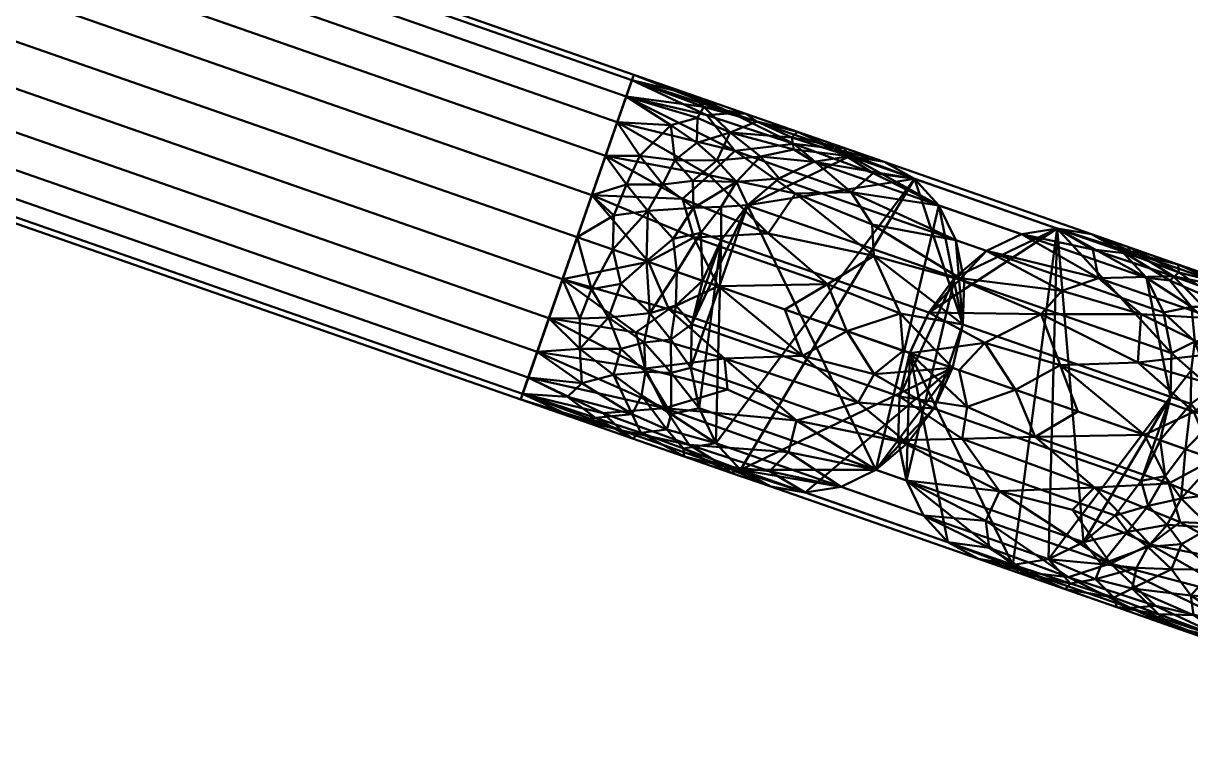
# Model space of a CAD drawing. Header units: inches. Extents: x -1654 to 1344, y -1538 to 36.
# Drawn here: x -584.47 to -543.72, y -397.97 to -372.7 of the extents above; entities that cross this region are included whole.
import ezdxf

# ---------------------------------------------------------------- set-up
doc = ezdxf.new("R2010")
doc.units = ezdxf.units.IN
doc.header["$MEASUREMENT"] = 0
doc.linetypes.add('Center', pattern=[1.25, 0.25, -0.1875, 0.625, -0.1875])
for name, color, linetype, lineweight in [('M-HVAC-DUCT', 1, 'Center', 30), ('M-HVAC-DUCT-RA', 1, 'Continuous', 50), ('M-HVAC-DUCT-SA', 1, 'Continuous', 50)]:
    doc.layers.add(name, color=color, linetype=linetype, lineweight=lineweight)

# ---------------------------------------------------------------- blocks, each defined once
blk = doc.blocks.new('Round Elbow - 1 D-911224-_3D_')
at = {"layer": 'M-HVAC-DUCT', "color": 8, "linetype": 'Continuous', "lineweight": 50}
mesh = blk.add_polyface(dxfattribs=at)
corners = [(-1.026, 8.179), (-1.972, 7.261), (-3.095, 6.572), (-4.342, 6.145), (-5.652, 6), (-5.652, 5.796, 1.553), (-5.652, 5.196, 3), (-5.652, 4.243, 4.243), (-5.652, 3, 5.196), (-5.652, 1.553, 5.796), (-5.652, 0, 6), (-3.55, 0.186, 6), (-1.513, 0.736, 6), (0.396, 1.635, 6), (2.118, 2.855, 6), (3.6, 4.357, 6), (2.402, 5.346, 5.796), (1.287, 6.268, 5.196), (0.329, 7.059, 4.243), (-0.406, 7.667, 3), (-0.869, 8.048, 1.553), (-1.812, 3.848, 5.202), (-1.852, 5.837, 3.653), (-3.694, 5.847, 2.296), (-2.972, 2.091, 5.744), (0.281, 3.623, 5.744), (-2.39, 6.682, 1.675), (-3.826, 3.855, 4.76), (-0.515, 5.42, 4.76), (-4.285, 4.89, 3.653), (-2.881, 4.881, 4.121), (-1.392, 7.148, 2.296), (-1.001, 6.696, 3.397), (-1.611, 7.421, 1.127), (-2.93, 5.647, 3.179), (-2.235, 6.298, 2.711), (-3.677, 6.238, 1.043), (-4.584, 5.888, 1.555), (-4.636, 5.46, 2.654), (-1.71, 5.031, 4.478), (-1.314, 2.79, 5.717), (-4.139, 2.786, 5.377), (-0.489, 4.365, 5.315)]
mesh.append_faces([[corners[k] for k in face] for face in [(16, 14, 15)]], dxfattribs={"vtx0": -1, "color": 8})
mesh.append_faces([[corners[k] for k in face] for face in [(5, 37, 4), (17, 25, 16), (18, 28, 17), (0, 33, 20), (9, 41, 8)]], dxfattribs={"vtx0": -1, "vtx1": -1, "color": 8})
mesh.append_faces([[corners[k] for k in face] for face in [(39, 28, 22), (25, 40, 13), (27, 8, 41), (31, 35, 32), (30, 29, 27), (38, 37, 5), (14, 16, 25), (27, 29, 7), (32, 28, 18), (33, 31, 20), (40, 25, 42), (9, 11, 24), (42, 17, 28), (35, 23, 34), (28, 39, 42), (32, 19, 31), (2, 36, 26), (34, 29, 30), (21, 27, 41), (33, 26, 31), (39, 22, 30), (37, 23, 36), (21, 30, 27), (9, 24, 41), (34, 30, 22), (37, 38, 23), (31, 26, 35), (28, 32, 22), (26, 33, 1), (35, 34, 22), (29, 34, 23), (35, 22, 32), (23, 35, 26), (26, 36, 23), (3, 37, 36), (6, 29, 38), (29, 23, 38), (30, 21, 39), (42, 39, 21), (21, 24, 40), (12, 40, 24), (21, 41, 24), (40, 42, 21), (17, 42, 25)]], dxfattribs={"vtx0": -1, "vtx1": -1, "vtx2": -1, "color": 8})
mesh.append_faces([[corners[k] for k in face] for face in [(24, 11, 12), (26, 1, 2), (29, 6, 7), (38, 5, 6)]], dxfattribs={"vtx0": -1, "vtx2": -1, "color": 8})
mesh.append_faces([[corners[k] for k in face] for face in [(2, 3, 36), (7, 8, 27), (12, 13, 40), (19, 20, 31), (0, 1, 33), (13, 14, 25), (18, 19, 32), (3, 4, 37)]], dxfattribs={"vtx1": -1, "vtx2": -1, "color": 8})
mesh.append_faces([[corners[k] for k in face] for face in [(9, 10, 11)]], dxfattribs={"vtx2": -1, "color": 8})
mesh = blk.add_polyface(dxfattribs=at)
corners = [(3.6, 4.357, -6), (2.118, 2.855, -6), (0.396, 1.635, -6), (-1.513, 0.736, -6), (-3.55, 0.186, -6), (-5.652, 0, -6), (-5.652, 1.553, -5.796), (-5.652, 3, -5.196), (-5.652, 4.243, -4.243), (-5.652, 5.196, -3), (-5.652, 5.796, -1.553), (-5.652, 6), (-4.342, 6.145), (-3.095, 6.572), (-1.972, 7.261), (-1.026, 8.179), (-0.869, 8.048, -1.553), (-0.406, 7.667, -3), (0.329, 7.059, -4.243), (1.287, 6.268, -5.196), (2.402, 5.346, -5.796), (-1.812, 3.848, -5.202), (-3.321, 5.146, -3.653), (-2.155, 6.572, -2.296), (-2.972, 2.091, -5.744), (0.281, 3.623, -5.744), (-3.63, 6.098, -1.675), (-0.535, 5.405, -4.76), (-3.85, 3.849, -4.76), (-1.041, 6.418, -3.653), (-1.929, 5.33, -4.121), (-4.625, 5.626, -2.296), (-4.525, 5.036, -3.397), (-4.695, 5.969, -1.127), (-2.488, 5.856, -3.179), (-3.432, 5.734, -2.711), (-2.467, 6.808, -1.043), (-1.62, 7.284, -1.555), (-1.256, 7.052, -2.654), (-2.79, 4.522, -4.478), (-1.058, 2.247, -5.875), (0.488, 4.966, -5.377), (-3.054, 3.157, -5.315)]
mesh.append_faces([[corners[k] for k in face] for face in [(8, 28, 7), (7, 24, 6), (3, 40, 2), (18, 29, 17), (11, 33, 10), (20, 41, 19)]], dxfattribs={"vtx0": -1, "vtx1": -1, "color": 8})
mesh.append_faces([[corners[k] for k in face] for face in [(34, 29, 30), (26, 31, 33), (9, 31, 32), (37, 23, 36), (39, 28, 22), (8, 32, 28), (20, 1, 25), (40, 21, 25), (35, 23, 34), (42, 7, 28), (36, 26, 13), (37, 38, 23), (16, 38, 37), (21, 27, 41), (29, 18, 27), (28, 39, 42), (30, 29, 27), (41, 27, 19), (40, 3, 24), (39, 22, 30), (41, 20, 25), (31, 35, 32), (4, 6, 24), (34, 30, 22), (33, 31, 10), (21, 30, 27), (31, 26, 35), (28, 32, 22), (26, 33, 12), (35, 34, 22), (29, 34, 23), (35, 22, 32), (23, 35, 26), (26, 36, 23), (14, 37, 36), (17, 29, 38), (29, 23, 38), (30, 21, 39), (42, 39, 21), (21, 40, 24), (2, 40, 25), (21, 41, 25), (21, 24, 42), (7, 42, 24)]], dxfattribs={"vtx0": -1, "vtx1": -1, "vtx2": -1, "color": 8})
mesh.append_faces([[corners[k] for k in face] for face in [(37, 15, 16), (27, 18, 19), (26, 12, 13), (25, 1, 2), (38, 16, 17)]], dxfattribs={"vtx0": -1, "vtx2": -1, "color": 8})
mesh.append_faces([[corners[k] for k in face] for face in [(5, 6, 4)]], dxfattribs={"vtx1": -1, "color": 8})
mesh.append_faces([[corners[k] for k in face] for face in [(11, 12, 33), (3, 4, 24), (9, 10, 31), (13, 14, 36), (8, 9, 32), (14, 15, 37)]], dxfattribs={"vtx1": -1, "vtx2": -1, "color": 8})
mesh.append_faces([[corners[k] for k in face] for face in [(20, 0, 1)]], dxfattribs={"vtx2": -1, "color": 8})
mesh = blk.add_polyface(dxfattribs=at)
corners = [(3.6, 4.357, 6), (4.797, 3.368, 5.796), (5.912, 2.447, 5.196), (6.871, 1.655, 4.243), (7.606, 1.048, 3), (8.068, 0.666, 1.553), (8.225, 0.536), (8.068, 0.666, -1.553), (7.606, 1.048, -3), (6.871, 1.655, -4.243), (5.912, 2.447, -5.196), (4.797, 3.368, -5.796), (3.6, 4.357, -6), (2.402, 5.346, -5.796), (1.287, 6.268, -5.196), (0.329, 7.059, -4.243), (-0.406, 7.667, -3), (-0.869, 8.048, -1.553), (-1.026, 8.179), (-0.869, 8.048, 1.553), (-0.406, 7.667, 3), (0.329, 7.059, 4.243), (1.287, 6.268, 5.196), (2.402, 5.346, 5.796)]
mesh.append_faces([[corners[k] for k in face] for face in [(9, 7, 8), (6, 3, 4, 5)]], dxfattribs={"vtx0": -1, "color": 8})
mesh.append_faces([[corners[k] for k in face] for face in [(23, 11, 22), (1, 6, 23, 0)]], dxfattribs={"vtx0": -1, "vtx1": -1, "color": 8})
mesh.append_faces([[corners[k] for k in face] for face in [(17, 21, 22)]], dxfattribs={"vtx0": -1, "vtx2": -1, "color": 8})
mesh.append_faces([[corners[k] for k in face] for face in [(11, 16, 17, 22)]], dxfattribs={"vtx0": -1, "vtx2": -1, "vtx3": -1, "color": 8})
mesh.append_faces([[corners[k] for k in face] for face in [(7, 9, 10, 11), (17, 19, 20, 21)]], dxfattribs={"vtx0": -1, "vtx3": -1, "color": 8})
mesh.append_faces([[corners[k] for k in face] for face in [(15, 16, 11, 14), (2, 3, 6, 1)]], dxfattribs={"vtx1": -1, "vtx2": -1, "color": 8})
mesh.append_faces([[corners[k] for k in face] for face in [(6, 7, 11, 23)]], dxfattribs={"vtx1": -1, "vtx2": -1, "vtx3": -1, "color": 8})
mesh.append_faces([[corners[k] for k in face] for face in [(17, 18, 19)]], dxfattribs={"vtx2": -1, "color": 8})
mesh.append_faces([[corners[k] for k in face] for face in [(11, 12, 13, 14)]], dxfattribs={"vtx3": -1, "color": 8})
mesh = blk.add_polyface(dxfattribs=at)
corners = [(-5.652, 0, 6), (-5.652, 1.553, 5.796), (-5.652, 3, 5.196), (-5.652, 4.243, 4.243), (-5.652, 5.196, 3), (-5.652, 5.796, 1.553), (-5.652, 6), (-5.652, 5.796, -1.553), (-5.652, 5.196, -3), (-5.652, 4.243, -4.243), (-5.652, 3, -5.196), (-5.652, 1.553, -5.796), (-5.652, 0, -6), (-5.652, -1.553, -5.796), (-5.652, -3, -5.196), (-5.652, -4.243, -4.243), (-5.652, -5.196, -3), (-5.652, -5.796, -1.553), (-5.652, -6), (-5.652, -5.796, 1.553), (-5.652, -5.196, 3), (-5.652, -4.243, 4.243), (-5.652, -3, 5.196), (-5.652, -1.553, 5.796)]
mesh.append_faces([[corners[k] for k in face] for face in [(3, 6, 2)]], dxfattribs={"vtx0": -1, "vtx1": -1, "color": 8})
mesh.append_faces([[corners[k] for k in face] for face in [(17, 0, 12, 16)]], dxfattribs={"vtx0": -1, "vtx1": -1, "vtx2": -1, "color": 8})
mesh.append_faces([[corners[k] for k in face] for face in [(12, 7, 8, 9), (17, 20, 21, 22)]], dxfattribs={"vtx0": -1, "vtx3": -1, "color": 8})
mesh.append_faces([[corners[k] for k in face] for face in [(1, 2, 12, 0)]], dxfattribs={"vtx1": -1, "vtx2": -1, "color": 8})
mesh.append_faces([[corners[k] for k in face] for face in [(6, 7, 12, 2)]], dxfattribs={"vtx1": -1, "vtx2": -1, "vtx3": -1, "color": 8})
mesh.append_faces([[corners[k] for k in face] for face in [(10, 11, 12, 9), (12, 13, 14), (4, 5, 6, 3)]], dxfattribs={"vtx2": -1, "color": 8})
mesh.append_faces([[corners[k] for k in face] for face in [(14, 15, 16, 12), (22, 23, 0, 17)]], dxfattribs={"vtx2": -1, "vtx3": -1, "color": 8})
mesh.append_faces([[corners[k] for k in face] for face in [(17, 18, 19, 20)]], dxfattribs={"vtx3": -1, "color": 8})
mesh = blk.add_polyface(dxfattribs=at)
corners = [(8.225, 0.536), (6.4, -1.37), (4.316, -2.988), (2.018, -4.284), (-0.445, -5.231), (-3.02, -5.807), (-5.652, -6), (-5.652, -5.796, -1.553), (-5.652, -5.196, -3), (-5.652, -4.243, -4.243), (-5.652, -3, -5.196), (-5.652, -1.553, -5.796), (-5.652, 0, -6), (-3.55, 0.186, -6), (-1.513, 0.736, -6), (0.396, 1.635, -6), (2.118, 2.855, -6), (3.6, 4.357, -6), (4.797, 3.368, -5.796), (5.912, 2.447, -5.196), (6.871, 1.655, -4.243), (7.606, 1.048, -3), (8.068, 0.666, -1.553), (0.423, -0.898, -5.559), (0.598, -4.386, -2.309), (-1.963, -0.723, -5.869), (1.808, 1.053, -5.869), (-1.808, -5.433, -1.325), (3.134, -3.54, -1.325), (2.866, -1.329, -4.628), (4.338, -2.139, -2.79), (-1.444, -3.225, -4.647), (-2.776, -2.083, -5.51), (3.374, 0.813, -5.51), (-2.013, -4.434, -3.557), (-2.626, -5.205, -2.467), (1.047, -3.107, -3.939), (3.923, -1.615, -3.798), (5.866, -1.676, -1.194)]
mesh.append_faces([[corners[k] for k in face] for face in [(17, 26, 16), (3, 28, 2), (12, 25, 11), (21, 37, 20), (2, 38, 1)]], dxfattribs={"vtx0": -1, "vtx1": -1, "color": 8})
mesh.append_faces([[corners[k] for k in face] for face in [(11, 25, 32), (31, 32, 23), (31, 10, 32), (30, 36, 37), (36, 34, 31), (29, 31, 23), (36, 31, 29), (29, 33, 19), (35, 24, 27), (28, 27, 24), (32, 25, 23), (38, 30, 22), (26, 23, 25), (37, 21, 30), (23, 33, 29), (28, 24, 30), (33, 23, 26), (28, 38, 2), (34, 9, 31), (33, 26, 18), (4, 27, 28), (5, 7, 27), (36, 24, 34), (35, 34, 24), (7, 35, 27), (34, 35, 8), (37, 36, 29), (24, 36, 30), (29, 20, 37), (30, 38, 28)]], dxfattribs={"vtx0": -1, "vtx1": -1, "vtx2": -1, "color": 8})
mesh.append_faces([[corners[k] for k in face] for face in [(25, 12, 13), (31, 9, 10), (26, 17, 18), (35, 7, 8), (25, 13, 14), (38, 22, 0), (26, 15, 16)]], dxfattribs={"vtx0": -1, "vtx2": -1, "color": 8})
mesh.append_faces([[corners[k] for k in face] for face in [(4, 5, 27), (18, 19, 33), (10, 11, 32), (8, 9, 34), (21, 22, 30), (3, 4, 28), (0, 1, 38), (19, 20, 29)]], dxfattribs={"vtx1": -1, "vtx2": -1, "color": 8})
mesh.append_faces([[corners[k] for k in face] for face in [(14, 15, 26, 25)]], dxfattribs={"vtx1": -1, "vtx2": -1, "vtx3": -1, "color": 8})
mesh.append_faces([[corners[k] for k in face] for face in [(5, 6, 7)]], dxfattribs={"vtx2": -1, "color": 8})
mesh = blk.add_polyface(dxfattribs=at)
corners = [(3.6, 4.357, 6), (2.118, 2.855, 6), (0.396, 1.635, 6), (-1.513, 0.736, 6), (-3.55, 0.186, 6), (-5.652, 0, 6), (-5.652, -1.553, 5.796), (-5.652, -3, 5.196), (-5.652, -4.243, 4.243), (-5.652, -5.196, 3), (-5.652, -5.796, 1.553), (-5.652, -6), (-3.02, -5.807), (-0.445, -5.231), (2.018, -4.284), (4.316, -2.988), (6.4, -1.37), (8.225, 0.536), (8.068, 0.666, 1.553), (7.606, 1.048, 3), (6.871, 1.655, 4.243), (5.912, 2.447, 5.196), (4.797, 3.368, 5.796), (0.423, -0.898, 5.559), (0.598, -4.386, 2.309), (1.808, 1.053, 5.869), (-1.963, -0.723, 5.869), (-1.808, -5.433, 1.325), (3.134, -3.54, 1.325), (-0.801, -3.056, 4.628), (3.678, -2.039, 3.524), (-1.897, -4.41, 3.554), (3.788, -0.644, 4.66), (3.374, 0.813, 5.51), (-2.776, -2.083, 5.51), (5.51, -1.57, 2.227), (-2.626, -5.205, 2.467), (1.056, -3.631, 3.301), (5.713, -1.824, 1.112)]
mesh.append_faces([[corners[k] for k in face] for face in [(0, 25, 22), (14, 28, 13), (5, 26, 4), (4, 26, 3), (8, 29, 7), (10, 36, 9)]], dxfattribs={"vtx0": -1, "vtx1": -1, "color": 8})
mesh.append_faces([[corners[k] for k in face] for face in [(29, 8, 31), (33, 25, 23), (10, 12, 27), (36, 27, 24), (25, 26, 23), (23, 34, 29), (28, 27, 13), (34, 26, 6), (23, 26, 34), (22, 25, 33), (35, 38, 18), (27, 28, 24), (38, 35, 28), (32, 33, 23), (32, 30, 20), (37, 29, 31), (32, 21, 33), (37, 31, 24), (29, 32, 23), (36, 31, 9), (29, 30, 32), (27, 36, 10), (28, 35, 24), (29, 34, 7), (19, 30, 35), (24, 35, 30), (31, 36, 24), (24, 30, 37), (29, 37, 30), (15, 38, 28)]], dxfattribs={"vtx0": -1, "vtx1": -1, "vtx2": -1, "color": 8})
mesh.append_faces([[corners[k] for k in face] for face in [(27, 12, 13), (26, 5, 6), (31, 8, 9), (35, 18, 19), (38, 15, 16), (38, 17, 18), (28, 14, 15), (25, 0, 1), (32, 20, 21), (25, 1, 2), (38, 16, 17)]], dxfattribs={"vtx0": -1, "vtx2": -1, "color": 8})
mesh.append_faces([[corners[k] for k in face] for face in [(25, 2, 3, 26)]], dxfattribs={"vtx0": -1, "vtx2": -1, "vtx3": -1, "color": 8})
mesh.append_faces([[corners[k] for k in face] for face in [(19, 20, 30), (21, 22, 33), (6, 7, 34)]], dxfattribs={"vtx1": -1, "vtx2": -1, "color": 8})
mesh.append_faces([[corners[k] for k in face] for face in [(10, 11, 12)]], dxfattribs={"vtx2": -1, "color": 8})

msp = doc.modelspace()

# ---------------------------------------------------------------- linework, layer by layer
at = {"layer": 'M-HVAC-DUCT', "color": 5}
for p, q in [((-656.401, -348.354, 1308), (-565.135, -380.154, 1308)), ((-656.401, -348.354, 1308), (-565.135, -380.154, 1308)), ((-549.155, -385.721, 1321.643), (-556.398, -383.198, 1312.357)), ((-549.155, -385.721, 1321.643), (-556.398, -383.198, 1312.357))]:
    msp.add_line(p, q, dxfattribs=at)
at = {"layer": 'M-HVAC-DUCT', "color": 5, "extrusion": (-0.329029, -0.94432, 7.09228e-15)}
msp.add_arc((-408.586, 1320, 544.932), 12, 270, 320.44, dxfattribs=at)
at = {"layer": 'M-HVAC-DUCT', "color": 5, "extrusion": (-0.329029, -0.94432, -8.73124e-14)}
msp.add_arc((-382.413, 1314, 544.932), 12, 90, 140.44, dxfattribs=at)

# ---------------------------------------------------------------- block references
at = {"layer": 'M-HVAC-DUCT-SA', "color": 8, "extrusion": (-0.329029, -0.94432, 0)}
msp.add_blockref('Round Elbow - 1 D-911224-_3D_', (-402.934, 1308, 544.932), dxfattribs=at)
at = {"layer": 'M-HVAC-DUCT-SA', "color": 8, "extrusion": (-0.329029, -0.94432, 0), "rotation": 180}
msp.add_blockref('Round Elbow - 1 D-911224-_3D_', (-388.064, 1326, 544.932), dxfattribs=at)

# ---------------------------------------------------------------- meshes
at = {"layer": 'M-HVAC-DUCT-RA', "color": 8}
mesh = msp.add_polyface(dxfattribs=at)
corners = [(3.555, -377.31, 1321), (4.061, -375.57, 1320.761), (4.532, -373.949, 1320.062), (4.937, -372.557, 1318.95), (5.247, -371.489, 1317.5), (5.442, -370.817, 1315.812), (5.509, -370.588, 1314), (-689.709, -168.479, 1314), (-689.775, -168.708, 1315.812), (-689.971, -169.38, 1317.5), (-690.281, -170.448, 1318.95), (-690.686, -171.84, 1320.062), (-691.157, -173.461, 1320.761), (-691.663, -175.201, 1321)]
mesh.append_faces([[corners[k] for k in face] for face in [(8, 9, 4, 5), (3, 4, 9, 10), (11, 12, 1, 2), (2, 3, 10, 11)]], dxfattribs={"vtx1": -1, "vtx3": -1, "color": 8})
mesh.append_faces([[corners[k] for k in face] for face in [(6, 7, 8, 5)]], dxfattribs={"vtx2": -1, "color": 8})
mesh.append_faces([[corners[k] for k in face] for face in [(12, 13, 0, 1)]], dxfattribs={"vtx3": -1, "color": 8})
mesh = msp.add_polyface(dxfattribs=at)
corners = [(5.509, -370.588, 1314), (5.442, -370.817, 1312.188), (5.247, -371.489, 1310.5), (4.937, -372.557, 1309.05), (4.532, -373.949, 1307.938), (4.061, -375.57, 1307.239), (3.555, -377.31, 1307), (-691.663, -175.201, 1307), (-691.157, -173.461, 1307.239), (-690.686, -171.84, 1307.938), (-690.281, -170.448, 1309.05), (-689.971, -169.38, 1310.5), (-689.775, -168.708, 1312.188), (-689.709, -168.479, 1314)]
mesh.append_faces([[corners[k] for k in face] for face in [(7, 8, 5, 6)]], dxfattribs={"vtx1": -1, "color": 8})
mesh.append_faces([[corners[k] for k in face] for face in [(8, 9, 4, 5), (3, 4, 9, 10), (11, 12, 1, 2), (2, 3, 10, 11)]], dxfattribs={"vtx1": -1, "vtx3": -1, "color": 8})
mesh.append_faces([[corners[k] for k in face] for face in [(12, 13, 0, 1)]], dxfattribs={"vtx3": -1, "color": 8})
mesh = msp.add_polyface(dxfattribs=at)
corners = [(1.601, -384.032, 1314), (1.667, -383.803, 1315.812), (1.863, -383.131, 1317.5), (2.173, -382.063, 1318.95), (2.578, -380.671, 1320.062), (3.049, -379.05, 1320.761), (3.555, -377.31, 1321), (-691.663, -175.201, 1321), (-692.169, -176.94, 1320.761), (-692.64, -178.562, 1320.062), (-693.045, -179.954, 1318.95), (-693.355, -181.022, 1317.5), (-693.55, -181.693, 1315.812), (-693.617, -181.922, 1314)]
mesh.append_faces([[corners[k] for k in face] for face in [(7, 8, 5, 6)]], dxfattribs={"vtx1": -1, "color": 8})
mesh.append_faces([[corners[k] for k in face] for face in [(8, 9, 4, 5), (3, 4, 9, 10), (11, 12, 1, 2), (2, 3, 10, 11)]], dxfattribs={"vtx1": -1, "vtx3": -1, "color": 8})
mesh.append_faces([[corners[k] for k in face] for face in [(12, 13, 0, 1)]], dxfattribs={"vtx3": -1, "color": 8})
mesh = msp.add_polyface(dxfattribs=at)
corners = [(3.555, -377.31, 1307), (3.049, -379.05, 1307.239), (2.578, -380.671, 1307.938), (2.173, -382.063, 1309.05), (1.863, -383.131, 1310.5), (1.667, -383.803, 1312.188), (1.601, -384.032, 1314), (-693.617, -181.922, 1314), (-693.55, -181.693, 1312.188), (-693.355, -181.022, 1310.5), (-693.045, -179.954, 1309.05), (-692.64, -178.562, 1307.938), (-692.169, -176.94, 1307.239), (-691.663, -175.201, 1307)]
mesh.append_faces([[corners[k] for k in face] for face in [(7, 8, 5, 6)]], dxfattribs={"vtx1": -1, "color": 8})
mesh.append_faces([[corners[k] for k in face] for face in [(8, 9, 4, 5), (3, 4, 9, 10), (11, 12, 1, 2), (2, 3, 10, 11)]], dxfattribs={"vtx1": -1, "vtx3": -1, "color": 8})
mesh.append_faces([[corners[k] for k in face] for face in [(12, 13, 0, 1)]], dxfattribs={"vtx3": -1, "color": 8})
at = {"layer": 'M-HVAC-DUCT-SA', "color": 8}
mesh = msp.add_polyface(dxfattribs=at)
corners = [(217.678, -463.725, 1340), (218.175, -462.016, 1339.799), (218.647, -460.392, 1339.208), (219.07, -458.936, 1338.255), (219.424, -457.719, 1336.988), (219.69, -456.804, 1335.471), (219.855, -456.236, 1333.78), (219.911, -456.043, 1332), (-798.8, -159.89, 1332), (-798.856, -160.083, 1333.78), (-799.021, -160.651, 1335.471), (-799.287, -161.566, 1336.988), (-799.641, -162.783, 1338.255), (-800.065, -164.239, 1339.208), (-800.537, -165.863, 1339.799), (-801.034, -167.572, 1340)]
mesh.append_faces([[corners[k] for k in face] for face in [(9, 10, 5, 6), (10, 11, 4, 5), (3, 4, 11, 12), (12, 13, 2, 3), (13, 14, 1, 2)]], dxfattribs={"vtx1": -1, "vtx3": -1, "color": 8})
mesh.append_faces([[corners[k] for k in face] for face in [(7, 8, 9, 6)]], dxfattribs={"vtx2": -1, "color": 8})
mesh.append_faces([[corners[k] for k in face] for face in [(14, 15, 0, 1)]], dxfattribs={"vtx3": -1, "color": 8})
mesh = msp.add_polyface(dxfattribs=at)
corners = [(219.911, -456.043, 1332), (219.855, -456.236, 1330.22), (219.69, -456.804, 1328.529), (219.424, -457.719, 1327.012), (219.07, -458.936, 1325.745), (218.647, -460.392, 1324.792), (218.175, -462.016, 1324.201), (217.678, -463.725, 1324), (-801.034, -167.572, 1324), (-800.537, -165.863, 1324.201), (-800.065, -164.239, 1324.792), (-799.641, -162.783, 1325.745), (-799.287, -161.566, 1327.012), (-799.021, -160.651, 1328.529), (-798.856, -160.083, 1330.22), (-798.8, -159.89, 1332)]
mesh.append_faces([[corners[k] for k in face] for face in [(8, 9, 6, 7)]], dxfattribs={"vtx1": -1, "color": 8})
mesh.append_faces([[corners[k] for k in face] for face in [(9, 10, 5, 6), (10, 11, 4, 5), (3, 4, 11, 12), (12, 13, 2, 3), (13, 14, 1, 2)]], dxfattribs={"vtx1": -1, "vtx3": -1, "color": 8})
mesh.append_faces([[corners[k] for k in face] for face in [(14, 15, 0, 1)]], dxfattribs={"vtx3": -1, "color": 8})
mesh = msp.add_polyface(dxfattribs=at)
corners = [(215.444, -471.407, 1332), (215.5, -471.215, 1333.78), (215.666, -470.647, 1335.471), (215.932, -469.731, 1336.988), (216.285, -468.515, 1338.255), (216.709, -467.059, 1339.208), (217.181, -465.435, 1339.799), (217.678, -463.725, 1340), (-801.034, -167.572, 1340), (-801.53, -169.282, 1339.799), (-802.002, -170.905, 1339.208), (-802.426, -172.362, 1338.255), (-802.78, -173.578, 1336.988), (-803.046, -174.493, 1335.471), (-803.211, -175.062, 1333.78), (-803.267, -175.254, 1332)]
mesh.append_faces([[corners[k] for k in face] for face in [(8, 9, 6, 7)]], dxfattribs={"vtx1": -1, "color": 8})
mesh.append_faces([[corners[k] for k in face] for face in [(9, 10, 5, 6), (10, 11, 4, 5), (3, 4, 11, 12), (12, 13, 2, 3), (13, 14, 1, 2)]], dxfattribs={"vtx1": -1, "vtx3": -1, "color": 8})
mesh.append_faces([[corners[k] for k in face] for face in [(14, 15, 0, 1)]], dxfattribs={"vtx3": -1, "color": 8})
mesh = msp.add_polyface(dxfattribs=at)
corners = [(217.678, -463.725, 1324), (217.181, -465.435, 1324.201), (216.709, -467.059, 1324.792), (216.285, -468.515, 1325.745), (215.932, -469.731, 1327.012), (215.666, -470.647, 1328.529), (215.5, -471.215, 1330.22), (215.444, -471.407, 1332), (-803.267, -175.254, 1332), (-803.211, -175.062, 1330.22), (-803.046, -174.493, 1328.529), (-802.78, -173.578, 1327.012), (-802.426, -172.362, 1325.745), (-802.002, -170.905, 1324.792), (-801.53, -169.282, 1324.201), (-801.034, -167.572, 1324)]
mesh.append_faces([[corners[k] for k in face] for face in [(8, 9, 6, 7)]], dxfattribs={"vtx1": -1, "color": 8})
mesh.append_faces([[corners[k] for k in face] for face in [(9, 10, 5, 6), (10, 11, 4, 5), (3, 4, 11, 12), (12, 13, 2, 3), (13, 14, 1, 2)]], dxfattribs={"vtx1": -1, "vtx3": -1, "color": 8})
mesh.append_faces([[corners[k] for k in face] for face in [(14, 15, 0, 1)]], dxfattribs={"vtx3": -1, "color": 8})
mesh = msp.add_polyface(dxfattribs=at)
corners = [(-654.427, -342.688, 1308), (-654.494, -342.881, 1309.553), (-654.691, -343.447, 1311), (-655.005, -344.347, 1312.243), (-655.414, -345.521, 1313.196), (-655.89, -346.887, 1313.796), (-656.401, -348.354, 1314), (-565.135, -380.154, 1314), (-564.624, -378.687, 1313.796), (-564.147, -377.321, 1313.196), (-563.739, -376.147, 1312.243), (-563.425, -375.247, 1311), (-563.228, -374.681, 1309.553), (-563.16, -374.488, 1308)]
mesh.append_faces([[corners[k] for k in face] for face in [(7, 8, 5, 6)]], dxfattribs={"vtx1": -1, "color": 8})
mesh.append_faces([[corners[k] for k in face] for face in [(8, 9, 4, 5), (3, 4, 9, 10), (11, 12, 1, 2), (2, 3, 10, 11)]], dxfattribs={"vtx1": -1, "vtx3": -1, "color": 8})
mesh.append_faces([[corners[k] for k in face] for face in [(12, 13, 0, 1)]], dxfattribs={"vtx3": -1, "color": 8})
mesh = msp.add_polyface(dxfattribs=at)
corners = [(-656.401, -348.354, 1302), (-655.89, -346.887, 1302.204), (-655.414, -345.521, 1302.804), (-655.005, -344.347, 1303.757), (-654.691, -343.447, 1305), (-654.494, -342.881, 1306.447), (-654.427, -342.688, 1308), (-563.16, -374.488, 1308), (-563.228, -374.681, 1306.447), (-563.425, -375.247, 1305), (-563.739, -376.147, 1303.757), (-564.147, -377.321, 1302.804), (-564.624, -378.687, 1302.204), (-565.135, -380.154, 1302)]
mesh.append_faces([[corners[k] for k in face] for face in [(7, 8, 5, 6)]], dxfattribs={"vtx1": -1, "color": 8})
mesh.append_faces([[corners[k] for k in face] for face in [(8, 9, 4, 5), (3, 4, 9, 10), (11, 12, 1, 2), (2, 3, 10, 11)]], dxfattribs={"vtx1": -1, "vtx3": -1, "color": 8})
mesh.append_faces([[corners[k] for k in face] for face in [(12, 13, 0, 1)]], dxfattribs={"vtx3": -1, "color": 8})
mesh = msp.add_polyface(dxfattribs=at)
corners = [(-656.401, -348.354, 1314), (-656.912, -349.82, 1313.796), (-657.388, -351.187, 1313.196), (-657.797, -352.36, 1312.243), (-658.11, -353.261, 1311), (-658.308, -353.827, 1309.553), (-658.375, -354.02, 1308), (-567.109, -385.819, 1308), (-567.041, -385.626, 1309.553), (-566.844, -385.06, 1311), (-566.531, -384.16, 1312.243), (-566.122, -382.987, 1313.196), (-565.646, -381.62, 1313.796), (-565.135, -380.154, 1314)]
mesh.append_faces([[corners[k] for k in face] for face in [(8, 9, 4, 5), (3, 4, 9, 10), (11, 12, 1, 2), (2, 3, 10, 11)]], dxfattribs={"vtx1": -1, "vtx3": -1, "color": 8})
mesh.append_faces([[corners[k] for k in face] for face in [(6, 7, 8, 5)]], dxfattribs={"vtx2": -1, "color": 8})
mesh.append_faces([[corners[k] for k in face] for face in [(12, 13, 0, 1)]], dxfattribs={"vtx3": -1, "color": 8})
mesh = msp.add_polyface(dxfattribs=at)
corners = [(-658.375, -354.02, 1308), (-658.308, -353.827, 1306.447), (-658.11, -353.261, 1305), (-657.797, -352.36, 1303.757), (-657.388, -351.187, 1302.804), (-656.912, -349.82, 1302.204), (-656.401, -348.354, 1302), (-565.135, -380.154, 1302), (-565.646, -381.62, 1302.204), (-566.122, -382.987, 1302.804), (-566.531, -384.16, 1303.757), (-566.844, -385.06, 1305), (-567.041, -385.626, 1306.447), (-567.109, -385.819, 1308)]
mesh.append_faces([[corners[k] for k in face] for face in [(7, 8, 5, 6)]], dxfattribs={"vtx1": -1, "color": 8})
mesh.append_faces([[corners[k] for k in face] for face in [(8, 9, 4, 5), (3, 4, 9, 10), (11, 12, 1, 2), (2, 3, 10, 11)]], dxfattribs={"vtx1": -1, "vtx3": -1, "color": 8})
mesh.append_faces([[corners[k] for k in face] for face in [(12, 13, 0, 1)]], dxfattribs={"vtx3": -1, "color": 8})
mesh = msp.add_polyface(dxfattribs=at)
corners = [(-567.109, -385.819, 1308), (-567.041, -385.626, 1306.447), (-566.844, -385.06, 1305), (-566.531, -384.16, 1303.757), (-566.122, -382.987, 1302.804), (-565.646, -381.62, 1302.204), (-565.135, -380.154, 1302), (-564.624, -378.687, 1302.204), (-564.147, -377.321, 1302.804), (-563.739, -376.147, 1303.757), (-563.425, -375.247, 1305), (-563.228, -374.681, 1306.447), (-563.16, -374.488, 1308), (-563.228, -374.681, 1309.553), (-563.425, -375.247, 1311), (-563.739, -376.147, 1312.243), (-564.147, -377.321, 1313.196), (-564.624, -378.687, 1313.796), (-565.135, -380.154, 1314), (-565.646, -381.62, 1313.796), (-566.122, -382.987, 1313.196), (-566.531, -384.16, 1312.243), (-566.844, -385.06, 1311), (-567.041, -385.626, 1309.553)]
mesh.append_faces([[corners[k] for k in face] for face in [(3, 1, 2), (21, 19, 20), (9, 7, 8), (7, 5, 6)]], dxfattribs={"vtx0": -1, "color": 8})
mesh.append_faces([[corners[k] for k in face] for face in [(0, 14, 19, 23), (12, 5, 7, 11)]], dxfattribs={"vtx0": -1, "vtx1": -1, "vtx2": -1, "color": 8})
mesh.append_faces([[corners[k] for k in face] for face in [(10, 11, 7, 9)]], dxfattribs={"vtx1": -1, "vtx2": -1, "color": 8})
mesh.append_faces([[corners[k] for k in face] for face in [(0, 1, 5, 12)]], dxfattribs={"vtx1": -1, "vtx2": -1, "vtx3": -1, "color": 8})
mesh.append_faces([[corners[k] for k in face] for face in [(15, 16, 17, 14)]], dxfattribs={"vtx2": -1, "color": 8})
mesh.append_faces([[corners[k] for k in face] for face in [(3, 4, 5, 1), (21, 22, 23, 19), (17, 18, 19, 14), (12, 13, 14, 0)]], dxfattribs={"vtx2": -1, "vtx3": -1, "color": 8})
mesh = msp.add_polyface(dxfattribs=at)
corners = [(-554.424, -377.532, 1312.357), (-553.361, -378.119, 1311.368), (-552.504, -379.052, 1310.447), (-551.913, -380.267, 1309.655), (-551.628, -381.683, 1309.048), (-551.668, -383.201, 1308.666), (-552.03, -384.72, 1308.536), (-552.69, -386.134, 1308.666), (-553.602, -387.349, 1309.048), (-554.705, -388.28, 1309.655), (-555.924, -388.865, 1310.447), (-557.175, -389.064, 1311.368), (-558.372, -388.863, 1312.357), (-559.436, -388.277, 1313.346), (-560.292, -387.343, 1314.268), (-560.883, -386.128, 1315.059), (-561.168, -384.712, 1315.667), (-561.129, -383.194, 1316.048), (-560.766, -381.676, 1316.179), (-560.107, -380.261, 1316.048), (-559.194, -379.047, 1315.667), (-558.091, -378.115, 1315.059), (-556.873, -377.53, 1314.268), (-555.622, -377.331, 1313.346)]
mesh.append_faces([[corners[k] for k in face] for face in [(9, 7, 8)]], dxfattribs={"vtx0": -1, "color": 8})
mesh.append_faces([[corners[k] for k in face] for face in [(9, 20, 23, 2), (9, 2, 5, 7)]], dxfattribs={"vtx0": -1, "vtx1": -1, "vtx2": -1, "vtx3": -1, "color": 8})
mesh.append_faces([[corners[k] for k in face] for face in [(20, 9, 15, 16)]], dxfattribs={"vtx0": -1, "vtx1": -1, "vtx3": -1, "color": 8})
mesh.append_faces([[corners[k] for k in face] for face in [(20, 16, 17)]], dxfattribs={"vtx0": -1, "vtx2": -1, "color": 8})
mesh.append_faces([[corners[k] for k in face] for face in [(6, 7, 5)]], dxfattribs={"vtx1": -1, "color": 8})
mesh.append_faces([[corners[k] for k in face] for face in [(9, 10, 13)]], dxfattribs={"vtx1": -1, "vtx2": -1, "color": 8})
mesh.append_faces([[corners[k] for k in face] for face in [(21, 22, 23, 20), (11, 12, 13, 10), (0, 1, 2, 23), (3, 4, 5, 2)]], dxfattribs={"vtx2": -1, "color": 8})
mesh.append_faces([[corners[k] for k in face] for face in [(13, 14, 15, 9)]], dxfattribs={"vtx2": -1, "vtx3": -1, "color": 8})
mesh.append_faces([[corners[k] for k in face] for face in [(17, 18, 19, 20)]], dxfattribs={"vtx3": -1, "color": 8})
mesh = msp.add_polyface(dxfattribs=at)
corners = [(-553.523, -384.199, 1325.464), (-552.863, -382.785, 1325.334), (-551.951, -381.57, 1324.952), (-550.848, -380.639, 1324.345), (-549.629, -380.054, 1323.553), (-548.378, -379.855, 1322.632), (-547.181, -380.055, 1321.643), (-554.424, -377.532, 1312.357), (-555.622, -377.331, 1313.346), (-556.873, -377.53, 1314.268), (-558.091, -378.115, 1315.059), (-559.194, -379.047, 1315.667), (-560.107, -380.261, 1316.048), (-560.766, -381.676, 1316.179)]
mesh.append_faces([[corners[k] for k in face] for face in [(7, 8, 5, 6)]], dxfattribs={"vtx1": -1, "color": 8})
mesh.append_faces([[corners[k] for k in face] for face in [(8, 9, 4, 5), (3, 4, 9, 10), (11, 12, 1, 2), (2, 3, 10, 11)]], dxfattribs={"vtx1": -1, "vtx3": -1, "color": 8})
mesh.append_faces([[corners[k] for k in face] for face in [(12, 13, 0, 1)]], dxfattribs={"vtx3": -1, "color": 8})
mesh = msp.add_polyface(dxfattribs=at)
corners = [(-547.181, -380.055, 1321.643), (-546.117, -380.642, 1320.654), (-545.261, -381.576, 1319.732), (-544.67, -382.791, 1318.941), (-544.385, -384.207, 1318.333), (-544.424, -385.725, 1317.952), (-544.787, -387.243, 1317.821), (-552.03, -384.72, 1308.536), (-551.668, -383.201, 1308.666), (-551.628, -381.683, 1309.048), (-551.913, -380.267, 1309.655), (-552.504, -379.052, 1310.447), (-553.361, -378.119, 1311.368), (-554.424, -377.532, 1312.357)]
mesh.append_faces([[corners[k] for k in face] for face in [(7, 8, 5, 6)]], dxfattribs={"vtx1": -1, "color": 8})
mesh.append_faces([[corners[k] for k in face] for face in [(8, 9, 4, 5), (3, 4, 9, 10), (11, 12, 1, 2), (2, 3, 10, 11)]], dxfattribs={"vtx1": -1, "vtx3": -1, "color": 8})
mesh.append_faces([[corners[k] for k in face] for face in [(12, 13, 0, 1)]], dxfattribs={"vtx3": -1, "color": 8})
mesh = msp.add_polyface(dxfattribs=at)
corners = [(-547.181, -380.055, 1321.643), (-548.378, -379.855, 1322.632), (-549.629, -380.054, 1323.553), (-550.848, -380.639, 1324.345), (-551.951, -381.57, 1324.952), (-552.863, -382.785, 1325.334), (-553.523, -384.199, 1325.464), (-553.885, -385.718, 1325.334), (-553.925, -387.236, 1324.952), (-553.64, -388.652, 1324.345), (-553.049, -389.867, 1323.553), (-552.192, -390.8, 1322.632), (-551.129, -391.387, 1321.643), (-549.931, -391.588, 1320.654), (-548.68, -391.389, 1319.732), (-547.462, -390.804, 1318.941), (-546.359, -389.872, 1318.333), (-545.446, -388.658, 1317.952), (-544.787, -387.243, 1317.821), (-544.424, -385.725, 1317.952), (-544.385, -384.207, 1318.333), (-544.67, -382.791, 1318.941), (-545.261, -381.576, 1319.732), (-546.117, -380.642, 1320.654)]
mesh.append_faces([[corners[k] for k in face] for face in [(19, 17, 18)]], dxfattribs={"vtx0": -1, "color": 8})
mesh.append_faces([[corners[k] for k in face] for face in [(4, 9, 15, 1), (22, 1, 15, 19)]], dxfattribs={"vtx0": -1, "vtx1": -1, "vtx2": -1, "vtx3": -1, "color": 8})
mesh.append_faces([[corners[k] for k in face] for face in [(4, 7, 8, 9)]], dxfattribs={"vtx0": -1, "vtx3": -1, "color": 8})
mesh.append_faces([[corners[k] for k in face] for face in [(5, 6, 7, 4), (11, 12, 13)]], dxfattribs={"vtx2": -1, "color": 8})
mesh.append_faces([[corners[k] for k in face] for face in [(9, 10, 11, 13), (13, 14, 15, 9), (15, 16, 17, 19)]], dxfattribs={"vtx2": -1, "vtx3": -1, "color": 8})
mesh.append_faces([[corners[k] for k in face] for face in [(1, 2, 3, 4), (22, 23, 0, 1), (19, 20, 21, 22)]], dxfattribs={"vtx3": -1, "color": 8})
mesh = msp.add_polyface(dxfattribs=at)
corners = [(-551.129, -391.387, 1321.643), (-552.192, -390.8, 1322.632), (-553.049, -389.867, 1323.553), (-553.64, -388.652, 1324.345), (-553.925, -387.236, 1324.952), (-553.885, -385.718, 1325.334), (-553.523, -384.199, 1325.464), (-560.766, -381.676, 1316.179), (-561.129, -383.194, 1316.048), (-561.168, -384.712, 1315.667), (-560.883, -386.128, 1315.059), (-560.292, -387.343, 1314.268), (-559.436, -388.277, 1313.346), (-558.372, -388.863, 1312.357)]
mesh.append_faces([[corners[k] for k in face] for face in [(7, 8, 5, 6)]], dxfattribs={"vtx1": -1, "color": 8})
mesh.append_faces([[corners[k] for k in face] for face in [(8, 9, 4, 5), (3, 4, 9, 10), (11, 12, 1, 2), (2, 3, 10, 11)]], dxfattribs={"vtx1": -1, "vtx3": -1, "color": 8})
mesh.append_faces([[corners[k] for k in face] for face in [(12, 13, 0, 1)]], dxfattribs={"vtx3": -1, "color": 8})
mesh = msp.add_polyface(dxfattribs=at)
corners = [(-544.787, -387.243, 1317.821), (-545.446, -388.658, 1317.952), (-546.359, -389.872, 1318.333), (-547.462, -390.804, 1318.941), (-548.68, -391.389, 1319.732), (-549.931, -391.588, 1320.654), (-551.129, -391.387, 1321.643), (-558.372, -388.863, 1312.357), (-557.175, -389.064, 1311.368), (-555.924, -388.865, 1310.447), (-554.705, -388.28, 1309.655), (-553.602, -387.349, 1309.048), (-552.69, -386.134, 1308.666), (-552.03, -384.72, 1308.536)]
mesh.append_faces([[corners[k] for k in face] for face in [(7, 8, 5, 6)]], dxfattribs={"vtx1": -1, "color": 8})
mesh.append_faces([[corners[k] for k in face] for face in [(8, 9, 4, 5), (3, 4, 9, 10), (11, 12, 1, 2), (2, 3, 10, 11)]], dxfattribs={"vtx1": -1, "vtx3": -1, "color": 8})
mesh.append_faces([[corners[k] for k in face] for face in [(12, 13, 0, 1)]], dxfattribs={"vtx3": -1, "color": 8})

doc.saveas('drawing.dxf')
